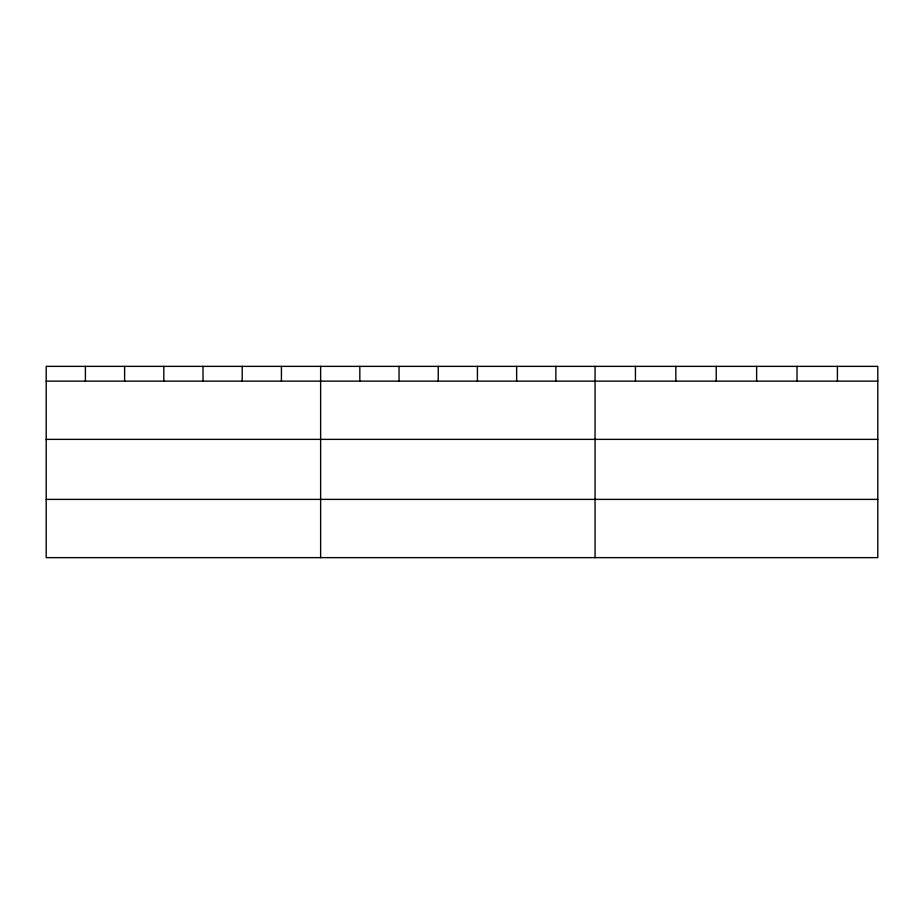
<?xml version="1.0" encoding="UTF-8"?>
<svg xmlns="http://www.w3.org/2000/svg" width="924" height="924" viewBox="0 0 924 924"><rect width="100%" height="100%" fill="white"/><g stroke="black" fill="none" stroke-linecap="round" stroke-linejoin="round"><path stroke-width="1.39" d="M877.8 439.374L877.8 366.366L46.2 366.366L46.2 557.634L877.8 557.634L877.8 439.374L46.2 439.374M46.2 381.127L877.8 381.127M46.2 499.387L877.8 499.387M837.41 366.366L837.41 381.127M797.019 366.366L797.019 381.127M756.629 366.366L756.629 381.127M716.227 366.366L716.227 381.127M675.837 366.366L675.837 381.127M635.446 366.366L635.446 381.127M595.056 366.366L595.056 557.634M555.855 366.366L555.855 381.127M516.643 366.366L516.643 381.127M477.442 366.366L477.442 381.127M438.242 366.366L438.242 381.127M399.041 366.366L399.041 381.127M359.829 366.366L359.829 381.127M320.628 366.366L320.628 557.634M281.427 366.366L281.427 381.127M242.215 366.366L242.215 381.127M203.014 366.366L203.014 381.127M163.814 366.366L163.814 381.127M124.613 366.366L124.613 381.127M85.401 366.366L85.401 381.127"/></g></svg>
